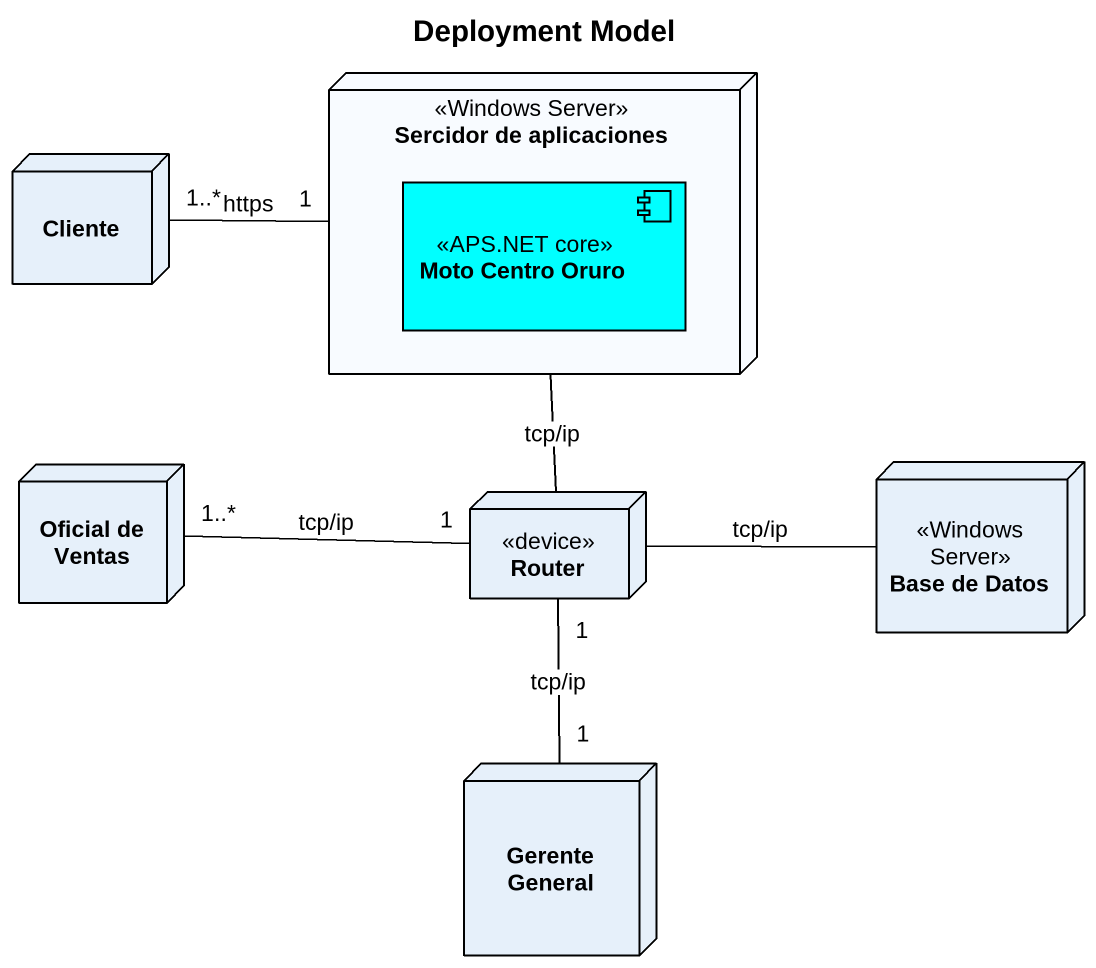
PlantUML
@startuml
title Deployment Model
node "Sercidor de aplicaciones" as Sercidor_de_aplicaciones <<Windows Server>> {
  component "Moto Centro Oruro" as Moto_Centro_Oruro <<APS.NET core>> #00FFFF
}
node Cliente
node "Oficial de Ventas" as Oficial_de_Ventas
node "Base de Datos" as Base_de_Datos <<Windows Server>>
node Router <<device>>
node "Gerente General" as Gerente_General
Sercidor_de_aplicaciones -- Router : tcp/ip
Cliente "1..*" -right- "1" Sercidor_de_aplicaciones : https
Oficial_de_Ventas "1..*" -right- "1" Router : tcp/ip
Router -right- Base_de_Datos : tcp/ip
Gerente_General "1" -up- "1" Router : tcp/ip
@enduml
